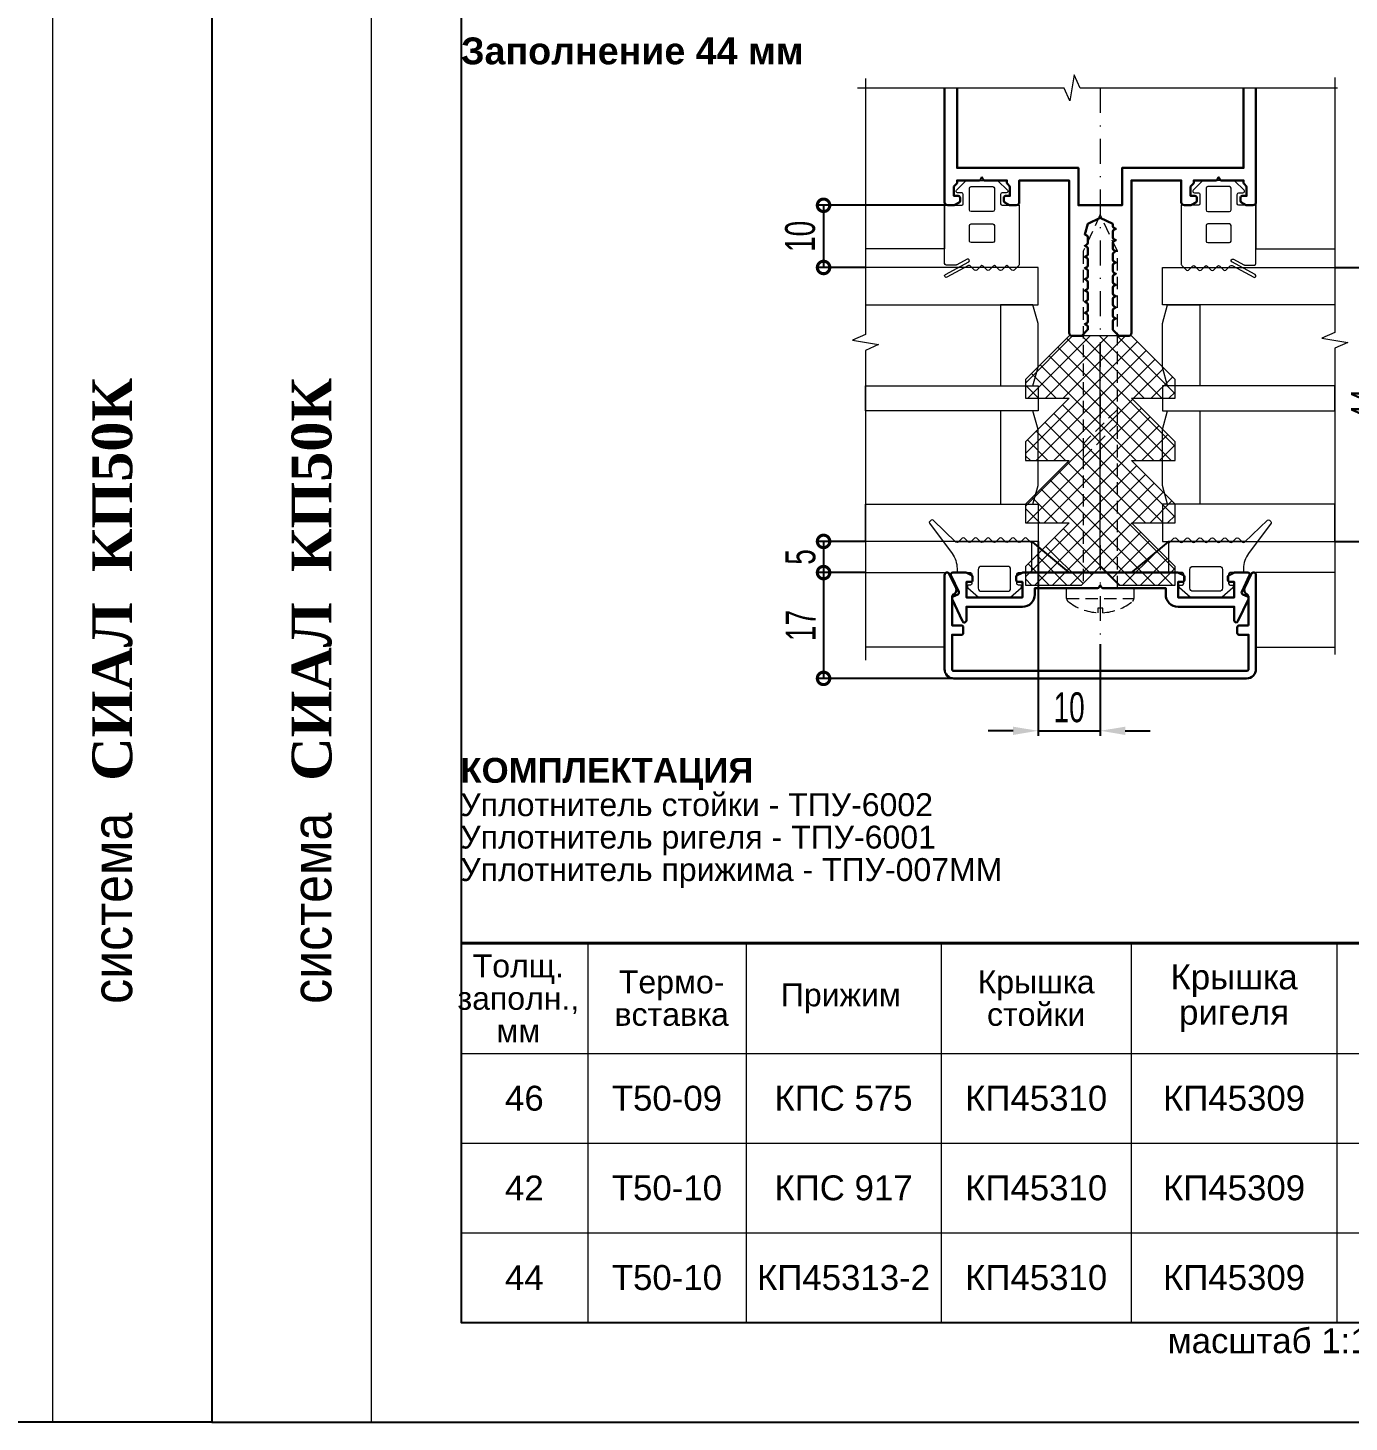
# Model space of a CAD drawing. Extents: x -37 to 8820, y -336 to 478.
# Drawn here: x 1451.5 to 1584.1, y 0 to 140 of the extents above; entities that cross this region are included whole.
import ezdxf
from ezdxf.enums import TextEntityAlignment as Align

# ---------------------------------------------------------------- set-up
doc = ezdxf.new("R2010")
doc.units = 0
doc.header["$LTSCALE"] = 5
doc.linetypes.add('DASHDOT', pattern=[1, 0.5, -0.25, 0, -0.25])
doc.linetypes.add('HIDDEN', pattern=[0.375, 0.25, -0.125])
doc.layers.get('0').update_dxf_attribs({"linetype": 'CONTINUOUS', "lineweight": 30})
doc.layers.get('DEFPOINTS').update_dxf_attribs({"linetype": 'CONTINUOUS'})
for name, color, linetype, lineweight in [('1', 6, 'DASHDOT', 13), ('2', 3, 'HIDDEN', 13), ('Dimentions', 5, 'CONTINUOUS', 15), ('Glass', 5, 'CONTINUOUS', 20), ('Герлен', 7, 'CONTINUOUS', 60), ('Зигзаг', 1, 'CONTINUOUS', 15), ('Конструкции', 252, 'CONTINUOUS', 20), ('Рамки', 1, 'CONTINUOUS', 15), ('Текстовый', 7, 'CONTINUOUS', 9), ('Уплотнители', 1, 'CONTINUOUS', 20), ('Штриховка', 1, 'CONTINUOUS', 5)]:
    doc.layers.add(name, color=color, linetype=linetype, lineweight=lineweight)
doc.layers.add('Скрытые', color=14, linetype='CONTINUOUS', plot=False)
doc.styles.add('3', font='RUSS.SHX', dxfattribs={"width": 0.7, "height": 3})
doc.styles.add('Каталожный', font='arial.ttf', dxfattribs={"height": 2.5})
doc.styles.add('Фирм', font='arial.ttf', dxfattribs={"height": 3.5})
doc.styles.add('Фирм5', font='timesbd.ttf', dxfattribs={"height": 4})
doc.dimstyles.new('MX1_6', dxfattribs={"dimtxt": 3, "dimasz": 2.5, "dimexe": 0.5, "dimexo": 0, "dimgap": 0.8, "dimtad": 1, "dimlfac": 1.6, "dimdsep": 46, "dimtxsty": '3', "dimcen": 0, "dimclrd": 256, "dimclre": 256, "dimclrt": 256, "dimaunit": 1, "dimadec": 0, "dimazin": 0, "dimtfac": 1, "dimtmove": 0, "dimatfit": 1, "dimfxl": 1, "dimtvp": 1, "dimtolj": 1, "dimtzin": 0, "dimarcsym": 0})

# ---------------------------------------------------------------- blocks, each defined once
blk = doc.blocks.new('*D748')
at = {"layer": 'DEFPOINTS', "color": 0, "linetype": 'Continuous', "transparency": 16777216}
for p in [(1552.9, 88.41), (1559.15, 78.1), (1559.15, 69.4)]:
    blk.add_point(p, dxfattribs=at)
at = {"layer": 'Dimentions', "linetype": 'Continuous', "lineweight": -2, "transparency": 16777216}
for p, q in [((1552.9, 88.41), (1552.9, 68.9)), ((1559.15, 78.1), (1559.15, 68.9)), ((1550.4, 69.4), (1547.9, 69.4)), ((1552.9, 69.4), (1559.15, 69.4)), ((1561.65, 69.4), (1564.15, 69.4))]:
    blk.add_line(p, q, dxfattribs=at)
at = {"layer": 'Dimentions', "linetype": 'Continuous', "transparency": 16777216}
for points in [[(1550.4, 69.81), (1550.4, 68.98), (1552.9, 69.4)], [(1561.65, 69.81), (1561.65, 68.98), (1559.15, 69.4)]]:
    blk.add_solid(points, dxfattribs=at)
at = {"layer": 'Dimentions', "linetype": 'Continuous', "transparency": 16777216, "insert": (1556.02, 71.74), "char_height": 3, "attachment_point": 5, "style": '3'}
blk.add_mtext('\\A1;10', dxfattribs=at)
blk = doc.blocks.new('*D752')
at = {"layer": 'DEFPOINTS', "color": 0, "linetype": 'Continuous', "transparency": 16777216}
for p in [(1582.69, 115.91), (1582.69, 88.41), (1588.1, 88.41)]:
    blk.add_point(p, dxfattribs=at)
at = {"layer": 'Dimentions', "linetype": 'Continuous', "lineweight": -2, "transparency": 16777216}
for p, q in [((1582.69, 115.91), (1588.6, 115.91)), ((1588.1, 113.41), (1588.1, 90.91)), ((1582.69, 88.41), (1588.6, 88.41))]:
    blk.add_line(p, q, dxfattribs=at)
at = {"layer": 'Dimentions', "linetype": 'Continuous', "transparency": 16777216}
for points in [[(1587.68, 113.41), (1588.52, 113.41), (1588.1, 115.91)], [(1587.68, 90.91), (1588.52, 90.91), (1588.1, 88.41)]]:
    blk.add_solid(points, dxfattribs=at)
at = {"layer": 'Dimentions', "linetype": 'Continuous', "transparency": 16777216, "insert": (1585.8, 102.16), "char_height": 3, "attachment_point": 5, "rotation": 90, "style": '3'}
blk.add_mtext('\\A1;44', dxfattribs=at)
blk = doc.blocks.new('_DotSmall')
at = {"color": 0, "linetype": 'ByBlock', "const_width": 0.5}
blk.add_lwpolyline([(-0.0625, 0, 1), (0.0625, 0, 1)], format="xyb", close=True, dxfattribs=at)
blk = doc.blocks.new('*D753')
at = {"layer": 'DEFPOINTS', "color": 0, "linetype": 'Continuous', "transparency": 16777216}
for p in [(1535.6, 88.41), (1531.38, 85.28), (1535.6, 85.28)]:
    blk.add_point(p, dxfattribs=at)
at = {"layer": 'Dimentions', "linetype": 'Continuous', "lineweight": -2, "transparency": 16777216}
for p, q in [((1535.6, 88.41), (1530.88, 88.41)), ((1531.38, 88.41), (1531.38, 85.28)), ((1535.6, 85.28), (1530.88, 85.28))]:
    blk.add_line(p, q, dxfattribs=at)
at = {"layer": 'Dimentions', "linetype": 'Continuous', "lineweight": -2, "transparency": 16777216, "xscale": 2.5, "yscale": 2.5, "zscale": 2.5}
for p, rotation in [((1531.38, 88.41), 90), ((1531.38, 85.28), 270)]:
    blk.add_blockref('_DotSmall', p, dxfattribs=dict(at, rotation=rotation))
at = {"layer": 'Dimentions', "linetype": 'Continuous', "transparency": 16777216, "insert": (1529.08, 86.85), "char_height": 3, "attachment_point": 5, "rotation": 90, "style": '3'}
blk.add_mtext('\\A1;5', dxfattribs=at)
blk = doc.blocks.new('*D754')
at = {"layer": 'DEFPOINTS', "color": 0, "linetype": 'Continuous', "transparency": 16777216}
for p in [(1535.6, 85.28), (1531.38, 74.66), (1546.83, 74.66)]:
    blk.add_point(p, dxfattribs=at)
at = {"layer": 'Dimentions', "linetype": 'Continuous', "lineweight": -2, "transparency": 16777216}
for p, q in [((1535.6, 85.28), (1530.88, 85.28)), ((1531.38, 85.28), (1531.38, 74.66)), ((1546.83, 74.66), (1530.88, 74.66))]:
    blk.add_line(p, q, dxfattribs=at)
at = {"layer": 'Dimentions', "linetype": 'Continuous', "lineweight": -2, "transparency": 16777216, "xscale": 2.5, "yscale": 2.5, "zscale": 2.5}
for p, rotation in [((1531.38, 85.28), 90), ((1531.38, 74.66), 270)]:
    blk.add_blockref('_DotSmall', p, dxfattribs=dict(at, rotation=rotation))
at = {"layer": 'Dimentions', "linetype": 'Continuous', "transparency": 16777216, "insert": (1529.08, 79.97), "char_height": 3, "attachment_point": 5, "rotation": 90, "style": '3'}
blk.add_mtext('\\A1;17', dxfattribs=at)
blk = doc.blocks.new('*D755')
at = {"layer": 'DEFPOINTS', "color": 0, "linetype": 'Continuous', "transparency": 16777216}
for p in [(1544.76, 122.15), (1531.38, 115.91), (1535.6, 115.91)]:
    blk.add_point(p, dxfattribs=at)
at = {"layer": 'Dimentions', "linetype": 'Continuous', "lineweight": -2, "transparency": 16777216}
for p, q in [((1544.76, 122.15), (1530.88, 122.15)), ((1531.38, 122.15), (1531.38, 115.91)), ((1535.6, 115.91), (1530.88, 115.91))]:
    blk.add_line(p, q, dxfattribs=at)
at = {"layer": 'Dimentions', "linetype": 'Continuous', "lineweight": -2, "transparency": 16777216, "xscale": 2.5, "yscale": 2.5, "zscale": 2.5}
for p, rotation in [((1531.38, 122.15), 90), ((1531.38, 115.91), 270)]:
    blk.add_blockref('_DotSmall', p, dxfattribs=dict(at, rotation=rotation))
at = {"layer": 'Dimentions', "linetype": 'Continuous', "transparency": 16777216, "insert": (1529.04, 119.03), "char_height": 3, "attachment_point": 5, "rotation": 90, "style": '3'}
blk.add_mtext('\\A1;10', dxfattribs=at)

msp = doc.modelspace()

# ---------------------------------------------------------------- hatches: boundary and pattern name
at = {"layer": 'Штриховка', "lineweight": 5}
h = msp.add_hatch(dxfattribs=at)
h.set_pattern_fill('NET', color=256, scale=10, angle=45, style=0)
h.set_pattern_definition([(45, (-3516.6513, 2796.5042), (-0.88388348, 0.88388348), []), (135, (-3516.6513, 2796.5042), (-0.88388348, -0.88388348), [])])
h.paths.add_polyline_path([(1561.0228, 84.0315), (1566.6478, 84.0315), (1566.6478, 85.9065), (1562.2728, 90.2815), (1566.6478, 90.2815), (1566.6478, 92.1565), (1562.2728, 96.5315), (1566.6478, 96.5315), (1566.6478, 98.4065), (1562.2728, 102.7815), (1566.6478, 102.7815), (1566.6478, 104.6565), (1562.2728, 109.0315), (1556.0228, 109.0315), (1551.6478, 104.6565), (1551.6478, 102.7815), (1556.0228, 102.7815), (1551.6478, 98.4065), (1551.6478, 96.5315), (1556.0228, 96.5315), (1551.6478, 92.1565), (1551.6478, 90.2815), (1556.0228, 90.2815), (1551.6478, 85.9065), (1551.6478, 84.0315), (1557.2728, 84.0315), (1559.1478, 85.9065)])

# ---------------------------------------------------------------- linework, layer by layer
msp.add_lwpolyline([(1543.5228, 133.9203), (1543.5228, 122.469, 0.41421356), (1543.8353, 122.1565), (1544.416, 122.1565, 0.11643382), (1544.4999, 122.1762), (1544.9816, 122.4171, 0.28407904), (1545.0853, 122.5848), (1545.0853, 122.9065, 0.41421356), (1544.8978, 123.094), (1544.4603, 123.094), (1544.4603, 124.0315), (1544.7179, 124.289, 0.19891237), (1544.7728, 124.4216), (1544.7728, 124.6565), (1547.0006, 124.6565, 0.28407904), (1547.1683, 124.7601), (1547.2728, 124.969), (1547.3772, 124.7601, 0.28407904), (1547.5449, 124.6565), (1549.7728, 124.6565), (1549.7728, 124.4216, 0.19891237), (1549.8277, 124.289), (1550.0853, 124.0315), (1550.0853, 123.094), (1549.6478, 123.094, 0.41421356), (1549.4603, 122.9065), (1549.4603, 122.5848, 0.28407904), (1549.5639, 122.4171), (1550.0457, 122.1762, 0.11643382), (1550.1295, 122.1565), (1550.7103, 122.1565, 0.41421356), (1551.0228, 122.469), (1551.0228, 124.6565), (1556.0228, 124.6565), (1556.0228, 109.344, 0.41421356), (1556.3353, 109.0315), (1557.1951, 109.0315, 0.19891237), (1557.3277, 109.0864), (1557.8429, 109.6015, 0.19891237), (1557.8978, 109.7341), (1557.8978, 109.9468, 0.28407904), (1557.7941, 110.1145), (1557.5853, 110.219), (1557.7941, 110.3234, 0.28407904), (1557.8978, 110.4911), (1557.8978, 111.0718, 0.28407904), (1557.7941, 111.2395), (1557.5853, 111.344), (1557.7941, 111.4484, 0.28407904), (1557.8978, 111.6161), (1557.8978, 112.1968, 0.28407904), (1557.7941, 112.3645), (1557.5853, 112.469), (1557.7941, 112.5734, 0.28407904), (1557.8978, 112.7411), (1557.8978, 113.3218, 0.28407904), (1557.7941, 113.4895), (1557.5853, 113.594), (1557.7941, 113.6984, 0.28407904), (1557.8978, 113.8661), (1557.8978, 114.4468, 0.28407904), (1557.7941, 114.6145), (1557.5853, 114.719), (1557.7941, 114.8234, 0.28407904), (1557.8978, 114.9911), (1557.8978, 115.5718, 0.28407904), (1557.7941, 115.7395), (1557.5853, 115.844), (1557.7941, 115.9484, 0.28407904), (1557.8978, 116.1161), (1557.8978, 116.6968, 0.28407904), (1557.7941, 116.8645), (1557.5853, 116.969), (1557.7941, 117.0734, 0.28407904), (1557.8978, 117.2411), (1557.8978, 117.8218, 0.28407904), (1557.7941, 117.9895), (1557.5853, 118.094), (1557.7941, 118.1984, 0.28407904), (1557.8978, 118.3661), (1557.8978, 118.9468, 0.28407904), (1557.7941, 119.1145), (1557.5853, 119.219), (1557.8978, 120.2815), (1559.1478, 120.9065), (1560.3978, 120.2815), (1560.3978, 120.0536, 0.28407904), (1560.5014, 119.8859), (1560.7103, 119.7815), (1560.5014, 119.677, 0.28407904), (1560.3978, 119.5093), (1560.3978, 118.9286, 0.28407904), (1560.5014, 118.7609), (1560.7103, 118.6565), (1560.5014, 118.552, 0.28407904), (1560.3978, 118.3843), (1560.3978, 117.8036, 0.28407904), (1560.5014, 117.6359), (1560.7103, 117.5315), (1560.5014, 117.427, 0.28407904), (1560.3978, 117.2593), (1560.3978, 116.6786, 0.28407904), (1560.5014, 116.5109), (1560.7103, 116.4065), (1560.5014, 116.302, 0.28407904), (1560.3978, 116.1343), (1560.3978, 115.5536, 0.28407904), (1560.5014, 115.3859), (1560.7103, 115.2815), (1560.5014, 115.177, 0.28407904), (1560.3978, 115.0093), (1560.3978, 114.4286, 0.28407904), (1560.5014, 114.2609), (1560.7103, 114.1565), (1560.5014, 114.052, 0.28407904), (1560.3978, 113.8843), (1560.3978, 113.3036, 0.28407904), (1560.5014, 113.1359), (1560.7103, 113.0315), (1560.5014, 112.927, 0.28407904), (1560.3978, 112.7593), (1560.3978, 112.1786, 0.28407904), (1560.5014, 112.0109), (1560.7103, 111.9065), (1560.5014, 111.802, 0.28407904), (1560.3978, 111.6343), (1560.3978, 111.0536, 0.28407904), (1560.5014, 110.8859), (1560.7103, 110.7815), (1560.5014, 110.677, 0.28407904), (1560.3978, 110.5093), (1560.3978, 109.7341, 0.19891237), (1560.4527, 109.6015), (1560.9679, 109.0864, 0.19891237), (1561.1004, 109.0315), (1561.9603, 109.0315, 0.41421356), (1562.2728, 109.344), (1562.2728, 124.6565), (1567.2728, 124.6565), (1567.2728, 122.469, 0.41421356), (1567.5853, 122.1565), (1568.166, 122.1565, 0.11643382), (1568.2499, 122.1762), (1568.7316, 122.4171, 0.28407904), (1568.8353, 122.5848), (1568.8353, 122.9065, 0.41421356), (1568.6478, 123.094), (1568.2103, 123.094), (1568.2103, 124.0315), (1568.4679, 124.289, 0.19891237), (1568.5228, 124.4216), (1568.5228, 124.6565), (1570.7506, 124.6565, 0.28407904), (1570.9183, 124.7601), (1571.0228, 124.969), (1571.1272, 124.7601, 0.28407904), (1571.2949, 124.6565), (1573.5228, 124.6565), (1573.5228, 124.4216, 0.19891237), (1573.5777, 124.289), (1573.8353, 124.0315), (1573.8353, 123.094), (1573.3978, 123.094, 0.41421356), (1573.2103, 122.9065), (1573.2103, 122.5848, 0.28407904), (1573.3139, 122.4171), (1573.7957, 122.1762, 0.11643382), (1573.8795, 122.1565), (1574.4603, 122.1565, 0.41421356), (1574.7728, 122.469), (1574.7728, 133.9203)], format="xyb")
msp.add_lwpolyline([(1544.7728, 133.9203), (1544.7728, 125.9065), (1556.9603, 125.9065), (1556.9603, 122.1565), (1561.3353, 122.1565), (1561.3353, 125.9065), (1573.5228, 125.9065), (1573.5228, 133.9203)])
for points in [[(1574.0228, 79.969), (1574.0228, 82.7947, 0.27973928), (1573.8208, 83.1274, -0.40155944), (1573.6263, 83.7004), (1574.2962, 85.1371, -0.80258485), (1574.7728, 85.0315), (1574.7728, 75.594, -0.41421356), (1573.8353, 74.6565), (1544.4603, 74.6565, -0.41421356), (1543.5228, 75.594), (1543.5228, 85.0315, -0.80258485), (1543.9993, 85.1371), (1544.6693, 83.7004, -0.40155944), (1544.4747, 83.1274, 0.27973928), (1544.2728, 82.7947), (1544.2728, 79.969), (1545.2103, 79.969, -0.41421356), (1545.3978, 79.7815), (1545.3978, 79.219, -0.41421356), (1545.2103, 79.0315), (1544.2728, 79.0315), (1544.2728, 75.594, 0.41421356), (1544.4603, 75.4065), (1573.8353, 75.4065, 0.41421356), (1574.0228, 75.594), (1574.0228, 79.0315), (1573.0853, 79.0315, -0.41421356), (1572.8978, 79.219), (1572.8978, 79.7815, -0.41421356), (1573.0853, 79.969)], [(1551.3795, 85.2815, 0.11643382), (1551.2957, 85.2617), (1550.8139, 85.0208, 0.28407904), (1550.7103, 84.8531), (1550.7103, 84.5315, 0.41421356), (1550.8978, 84.344), (1551.3353, 84.344), (1551.3353, 82.7815), (1545.7103, 82.7815), (1545.7103, 84.344), (1546.1478, 84.344, 0.41421356), (1546.3353, 84.5315), (1546.3353, 84.8531, 0.28407904), (1546.2316, 85.0208), (1545.7499, 85.2617, 0.11643382), (1545.666, 85.2815), (1544.3353, 85.2815, 0.54861879), (1544.1653, 85.0147), (1544.9435, 83.3459, -0.41421356), (1544.8528, 83.0967), (1544.381, 82.8767, 0.41421356), (1544.2903, 82.6275), (1545.3338, 80.3897, 0.29147342), (1545.5038, 80.2815), (1545.5228, 80.2815, 0.41421356), (1545.7103, 80.469), (1545.7103, 81.844), (1551.3353, 81.844, 0.41421356), (1552.5853, 83.094), (1552.5853, 83.719), (1558.8756, 83.719, 0.28407904), (1559.0433, 83.8226), (1559.1478, 84.0315), (1559.2522, 83.8226, 0.28407904), (1559.4199, 83.719), (1565.7103, 83.719), (1565.7103, 83.094, 0.41421356), (1566.9603, 81.844), (1572.5853, 81.844), (1572.5853, 80.469, 0.41421356), (1572.7728, 80.2815), (1572.7918, 80.2815, 0.29147342), (1572.9617, 80.3897), (1574.0052, 82.6275, 0.41421356), (1573.9145, 82.8767), (1573.4427, 83.0967, -0.41421356), (1573.352, 83.3459), (1574.1302, 85.0147, 0.54861879), (1573.9603, 85.2815), (1572.6295, 85.2815, 0.11643382), (1572.5457, 85.2617), (1572.0639, 85.0208, 0.28407904), (1571.9603, 84.8531), (1571.9603, 84.5315, 0.41421356), (1572.1478, 84.344), (1572.5853, 84.344), (1572.5853, 82.7815), (1566.9603, 82.7815), (1566.9603, 84.344), (1567.3978, 84.344, 0.41421356), (1567.5853, 84.5315), (1567.5853, 84.8531, 0.28407904), (1567.4816, 85.0208), (1566.9999, 85.2617, 0.11643382), (1566.916, 85.2815)]]:
    msp.add_lwpolyline(points, format="xyb", close=True)
at = {"layer": '1'}
msp.add_line((1559.1478, 133.9203), (1559.1478, 74.6565), dxfattribs=at)
at = {"layer": '2'}
msp.add_line((1555.7728, 82.6629), (1562.5228, 82.6629), dxfattribs=at)
for points in [[(1560.8665, 83.719), (1560.8665, 117.5331), (1559.1478, 121.219), (1557.429, 117.5331), (1557.429, 83.719)], [(1557.429, 96.7849), (1560.8665, 100.2224), (1560.8665, 101.6547), (1557.429, 98.2172)]]:
    msp.add_lwpolyline(points, close=True, dxfattribs=at)
msp.add_lwpolyline([(1558.9021, 81.2561, -0.16184886), (1555.8864, 82.4218, -0.22388754), (1555.7728, 82.6629), (1555.7728, 83.719), (1562.5228, 83.719), (1562.5228, 82.6629, -0.22388754), (1562.4091, 82.4218, -0.16184886), (1559.3934, 81.2561), (1559.3934, 81.6938), (1558.9021, 81.6938)], format="xyb", close=True, dxfattribs=at)
at = {"layer": 'Dimentions', "linetype": 'Continuous'}
for p, q in [((1454, 297), (1454, 0)), ((1486, 297), (1486, 0))]:
    msp.add_line(p, q, dxfattribs=at)
at = {"layer": 'Glass'}
for points in [[(1535.6027, 112.1565), (1552.8978, 112.1565), (1552.8978, 115.9065), (1535.6027, 115.9065)], [(1582.6929, 112.1565), (1565.3978, 112.1565), (1565.3978, 115.9065), (1582.6929, 115.9065)], [(1552.3954, 112.1565), (1549.1478, 112.1565), (1549.1478, 104.0315), (1552.3954, 104.0315), (1552.8978, 105.9065), (1552.8978, 110.2815)], [(1565.9002, 112.1565), (1569.1478, 112.1565), (1569.1478, 104.0315), (1565.9002, 104.0315), (1565.3978, 105.9065), (1565.3978, 110.2815)], [(1535.6027, 104.0315), (1552.8978, 104.0315), (1552.8978, 101.5315), (1535.6027, 101.5315)], [(1582.6929, 104.0315), (1565.3978, 104.0315), (1565.3978, 101.5315), (1582.6929, 101.5315)], [(1552.3954, 101.5315), (1549.1478, 101.5315), (1549.1478, 92.1565), (1552.3954, 92.1565), (1552.8978, 94.0315), (1552.8978, 99.6565)], [(1565.9002, 101.5315), (1569.1478, 101.5315), (1569.1478, 92.1565), (1565.9002, 92.1565), (1565.3978, 94.0315), (1565.3978, 99.6565)], [(1535.6027, 92.1565), (1552.8978, 92.1565), (1552.8978, 88.4065), (1535.6027, 88.4065)], [(1582.6929, 92.1565), (1565.3978, 92.1565), (1565.3978, 88.4065), (1582.6929, 88.4065)]]:
    msp.add_lwpolyline(points, close=True, dxfattribs=at)
at = {"layer": 'Герлен', "lineweight": 40}
msp.add_line((1495, 48.0868), (1660, 48.0868), dxfattribs=at)
at = {"layer": 'Герлен', "ltscale": 2, "const_width": 0.1875}
msp.add_lwpolyline([(1544.5853, 88.4065), (1552.2728, 88.4065), (1556.0228, 85.2815), (1562.2728, 85.2815), (1566.0228, 88.4065), (1573.7102, 88.4065)], dxfattribs=at)
at = {"layer": 'Зигзаг'}
for points in [[(1535.6027, 134.8766), (1535.6027, 109.185), (1534.2848, 108.6042), (1536.8975, 108.1685), (1535.6027, 107.586), (1535.6027, 76.4968)], [(1582.9611, 133.9203), (1557.1233, 133.9203), (1556.5425, 135.2382), (1556.1068, 132.6255), (1555.5243, 133.9203), (1534.7687, 133.9203)], [(1582.6929, 134.9799), (1582.6929, 109.3921), (1581.375, 108.8112), (1583.9877, 108.3756), (1582.6929, 107.7931), (1582.6929, 77.0725)]]:
    msp.add_lwpolyline(points, dxfattribs=at)
at = {"layer": 'Конструкции'}
for points in [[(1543.5228, 133.9203), (1543.5228, 117.7815), (1535.6027, 117.7786)], [(1574.7728, 133.9203), (1574.7728, 117.7815), (1582.6929, 117.7815)], [(1535.6027, 85.2786), (1543.5228, 85.2815), (1543.5228, 77.7815), (1535.6027, 77.7786)], [(1582.6929, 85.2815), (1574.7728, 85.2815), (1574.7728, 77.7815), (1582.6929, 77.7815)]]:
    msp.add_lwpolyline(points, dxfattribs=at)
at = {"layer": 'Рамки'}
for p, q in [((1507.7124, 48.0868), (1507.7124, 10)), ((1523.604, 48.0868), (1523.604, 10)), ((1543.1643, 48.0868), (1543.1643, 10)), ((1562.2614, 48.0868), (1562.2614, 10)), ((1582.8864, 48.0868), (1582.8864, 10)), ((1495, 37), (1660, 37)), ((1495, 28), (1660, 28)), ((1495, 19), (1660, 19)), ((1495, 10), (1660, 10))]:
    msp.add_line(p, q, dxfattribs=at)
at = {"layer": 'Скрытые', "linetype": 'Continuous'}
for points in [[(1260, 297), (1470, 297), (1470, 0), (1260, 0)], [(1680, 297), (1470, 297), (1470, 0), (1680, 0)], [(1660, 10), (1660, 287), (1495, 287), (1495, 10)]]:
    msp.add_lwpolyline(points, close=True, dxfattribs=at)
at = {"layer": 'Уплотнители'}
msp.add_line((1559.1478, 85.9065), (1559.1478, 108.094), dxfattribs=at)
for points in [[(1545.792, 116.7423), (1544.747, 116.1754, -0.12491271), (1544.6725, 116.1565), (1543.679, 116.1565, -0.41421356), (1543.5228, 116.3127), (1543.5228, 122.1565), (1545.2415, 122.1565, 0.41421356), (1545.3978, 122.3127), (1545.3978, 123.2502, 0.41421356), (1545.2415, 123.4065), (1544.8353, 123.4065, -0.66858666), (1544.7249, 123.6733), (1545.6645, 124.6108, -0.19861919), (1545.7749, 124.6565), (1548.7707, 124.6565, -0.19861919), (1548.881, 124.6108), (1549.8206, 123.6733, -0.66858666), (1549.7103, 123.4065), (1549.304, 123.4065, 0.41421356), (1549.1478, 123.2502), (1549.1478, 122.3127, 0.41421356), (1549.304, 122.1565), (1551.0228, 122.1565), (1551.0228, 116.2212, -0.19891237), (1550.977, 116.1107), (1550.5083, 115.6419, -0.41421356), (1550.2873, 115.6419), (1549.8833, 116.046, 0.41421356), (1549.6623, 116.046), (1549.2583, 115.6419, -0.41421356), (1549.0373, 115.6419), (1548.6333, 116.046, 0.41421356), (1548.4123, 116.046), (1548.0083, 115.6419, -0.41421356), (1547.7873, 115.6419), (1547.3833, 116.046, 0.41421356), (1547.1623, 116.046), (1546.7583, 115.6419, -0.41421356), (1546.5373, 115.6419), (1546.1052, 116.074, 0.33207606), (1545.9202, 116.1008), (1543.7535, 114.9254, -1), (1543.6045, 115.2), (1545.941, 116.4676, 1)], [(1572.5035, 116.7423), (1573.5486, 116.1754, 0.12491271), (1573.6231, 116.1565), (1574.6165, 116.1565, 0.41421356), (1574.7728, 116.3127), (1574.7728, 122.1565), (1573.054, 122.1565, -0.41421356), (1572.8978, 122.3127), (1572.8978, 123.2502, -0.41421356), (1573.054, 123.4065), (1573.4603, 123.4065, 0.66858666), (1573.5706, 123.6733), (1572.631, 124.6108, 0.19861919), (1572.5207, 124.6565), (1569.5249, 124.6565, 0.19861919), (1569.4145, 124.6108), (1568.4749, 123.6733, 0.66858666), (1568.5853, 123.4065), (1568.9915, 123.4065, -0.41421356), (1569.1478, 123.2502), (1569.1478, 122.3127, -0.41421356), (1568.9915, 122.1565), (1567.2728, 122.1565), (1567.2728, 116.2212, 0.19891237), (1567.3185, 116.1107), (1567.7873, 115.6419, 0.41421356), (1568.0083, 115.6419), (1568.4123, 116.046, -0.41421356), (1568.6333, 116.046), (1569.0373, 115.6419, 0.41421356), (1569.2583, 115.6419), (1569.6623, 116.046, -0.41421356), (1569.8833, 116.046), (1570.2873, 115.6419, 0.41421356), (1570.5083, 115.6419), (1570.9123, 116.046, -0.41421356), (1571.1333, 116.046), (1571.5373, 115.6419, 0.41421356), (1571.7583, 115.6419), (1572.1903, 116.074, -0.33207606), (1572.3753, 116.1008), (1574.542, 114.9254, 1), (1574.691, 115.2), (1572.3545, 116.4676, -1)], [(1546.179, 124.0315), (1548.3665, 124.0315, -0.41421356), (1548.5228, 123.8752), (1548.5228, 121.6877, -0.41421356), (1548.3665, 121.5315), (1546.179, 121.5315, -0.41421356), (1546.0228, 121.6877), (1546.0228, 123.8752, -0.41421356)], [(1572.1165, 124.0315), (1569.929, 124.0315, 0.41421356), (1569.7728, 123.8752), (1569.7728, 121.6877, 0.41421356), (1569.929, 121.5315), (1572.1165, 121.5315, 0.41421356), (1572.2728, 121.6877), (1572.2728, 123.8752, 0.41421356)], [(1546.179, 120.2815), (1548.3665, 120.2815, -0.41421356), (1548.5228, 120.1252), (1548.5228, 118.5627, -0.41421356), (1548.3665, 118.4065), (1546.179, 118.4065, -0.41421356), (1546.0228, 118.5627), (1546.0228, 120.1252, -0.41421356)], [(1572.1165, 120.2815), (1569.929, 120.2815, 0.41421356), (1569.7728, 120.1252), (1569.7728, 118.5627, 0.41421356), (1569.929, 118.4065), (1572.1165, 118.4065, 0.41421356), (1572.2728, 118.5627), (1572.2728, 120.1252, 0.41421356)], [(1550.929, 84.0315, -0.41421356), (1550.7728, 84.1877), (1550.7728, 85.1252, -0.41421356), (1550.929, 85.2815), (1552.2728, 85.2815), (1552.2728, 88.1694, 0.19891237), (1552.2362, 88.2578), (1551.7583, 88.7357, 0.41421356), (1551.5373, 88.7357), (1551.1333, 88.3317, -0.41421356), (1550.9123, 88.3317), (1550.5083, 88.7357, 0.41421356), (1550.2873, 88.7357), (1549.8833, 88.3317, -0.41421356), (1549.6623, 88.3317), (1549.2583, 88.7357, 0.41421356), (1549.0373, 88.7357), (1548.6333, 88.3317, -0.41421356), (1548.4123, 88.3317), (1548.0083, 88.7357, 0.41421356), (1547.7873, 88.7357), (1547.3833, 88.3317, -0.41421356), (1547.1623, 88.3317), (1546.7583, 88.7357, 0.41421356), (1546.5373, 88.7357), (1546.1333, 88.3317, -0.41421356), (1545.9123, 88.3317), (1545.5083, 88.7357, 0.41421356), (1545.2873, 88.7357), (1544.8833, 88.3317, -0.41421356), (1544.6623, 88.3317), (1542.3833, 90.546, 0.41421356), (1542.1623, 90.546), (1542.031, 90.4146, 0.29253821), (1541.9948, 90.2501), (1544.2756, 87.1969, -0.16178775), (1544.7728, 85.7008), (1544.7728, 85.2815), (1546.1165, 85.2815, -0.41421356), (1546.2728, 85.1252), (1546.2728, 84.1877, -0.41421356), (1546.1165, 84.0315), (1545.9603, 84.0315, 0.66858666), (1545.8499, 83.7646), (1546.9145, 82.8271, 0.19861919), (1547.0249, 82.7815), (1550.0207, 82.7815, 0.19861919), (1550.131, 82.8271), (1551.1956, 83.7646, 0.66858666), (1551.0853, 84.0315)], [(1567.3665, 84.0315, 0.41421356), (1567.5228, 84.1877), (1567.5228, 85.1252, 0.41421356), (1567.3665, 85.2815), (1566.0228, 85.2815), (1566.0228, 88.1694, -0.19891237), (1566.0594, 88.2578), (1566.5373, 88.7357, -0.41421356), (1566.7583, 88.7357), (1567.1623, 88.3317, 0.41421356), (1567.3833, 88.3317), (1567.7873, 88.7357, -0.41421356), (1568.0083, 88.7357), (1568.4123, 88.3317, 0.41421356), (1568.6333, 88.3317), (1569.0373, 88.7357, -0.41421356), (1569.2583, 88.7357), (1569.6623, 88.3317, 0.41421356), (1569.8833, 88.3317), (1570.2873, 88.7357, -0.41421356), (1570.5083, 88.7357), (1570.9123, 88.3317, 0.41421356), (1571.1333, 88.3317), (1571.5373, 88.7357, -0.41421356), (1571.7583, 88.7357), (1572.1623, 88.3317, 0.41421356), (1572.3833, 88.3317), (1572.7873, 88.7357, -0.41421356), (1573.0083, 88.7357), (1573.4123, 88.3317, 0.41421356), (1573.6333, 88.3317), (1575.9123, 90.546, -0.41421356), (1576.1333, 90.546), (1576.2646, 90.4146, -0.29253821), (1576.3007, 90.2501), (1574.0199, 87.1969, 0.16178775), (1573.5228, 85.7008), (1573.5228, 85.2815), (1572.179, 85.2815, 0.41421356), (1572.0228, 85.1252), (1572.0228, 84.1877, 0.41421356), (1572.179, 84.0315), (1572.3353, 84.0315, -0.66858666), (1572.4456, 83.7646), (1571.381, 82.8271, -0.19861919), (1571.2707, 82.7815), (1568.2749, 82.7815, -0.19861919), (1568.1645, 82.8271), (1567.0999, 83.7646, -0.66858666), (1567.2103, 84.0315)], [(1547.2103, 83.4065), (1549.8353, 83.4065, 0.41421356), (1550.1478, 83.719), (1550.1478, 85.594, 0.41421356), (1549.8353, 85.9065), (1547.2103, 85.9065, 0.41421356), (1546.8978, 85.594), (1546.8978, 83.719, 0.41421356)], [(1571.0853, 83.4065), (1568.4603, 83.4065, -0.41421356), (1568.1478, 83.719), (1568.1478, 85.594, -0.41421356), (1568.4603, 85.9065), (1571.0853, 85.9065, -0.41421356), (1571.3978, 85.594), (1571.3978, 83.719, -0.41421356)]]:
    msp.add_lwpolyline(points, format="xyb", close=True, dxfattribs=at)
msp.add_lwpolyline([(1561.0228, 84.0315), (1566.6478, 84.0315), (1566.6478, 85.9065), (1562.2728, 90.2815), (1566.6478, 90.2815), (1566.6478, 92.1565), (1562.2728, 96.5315), (1566.6478, 96.5315), (1566.6478, 98.4065), (1562.2728, 102.7815), (1566.6478, 102.7815), (1566.6478, 104.6565), (1562.2728, 109.0315), (1556.0228, 109.0315), (1551.6478, 104.6565), (1551.6478, 102.7815), (1556.0228, 102.7815), (1551.6478, 98.4065), (1551.6478, 96.5315), (1556.0228, 96.5315), (1551.6478, 92.1565), (1551.6478, 90.2815), (1556.0228, 90.2815), (1551.6478, 85.9065), (1551.6478, 84.0315), (1557.2728, 84.0315), (1559.1478, 85.9065)], close=True, dxfattribs=at)

# ---------------------------------------------------------------- texts
at = {"layer": 'Скрытые', "linetype": 'Continuous', "insert": (1577.5, 7.9386), "char_height": 3.5, "width": 165, "attachment_point": 5, "style": 'Каталожный'}
msp.add_mtext('\\pxqc;{\\H0.71429x;масштаб 1:1,6}', dxfattribs=at)
at = {"layer": 'Текстовый', "style": 'Фирм5'}
for p in [(1462, 64.3724), (1482, 64.3724)]:
    msp.add_text('СИАЛ  КП50К', height=4, rotation=90, dxfattribs=at).set_placement(p)
at = {"layer": 'Текстовый', "style": 'Фирм', "width": 0.9}
for p in [(1462, 51.5762), (1482, 51.5762)]:
    msp.add_text(' система ', height=4, rotation=90, dxfattribs=at).set_placement(p, align=Align.CENTER)
at = {"layer": 'Текстовый', "linetype": 'Continuous', "insert": (1495, 139), "char_height": 2.7, "width": 42.664921, "attachment_point": 1, "style": 'Каталожный'}
msp.add_mtext('{\\fArial|b1|i0|c204|p34;Заполнение 44 мм}', dxfattribs=at)
at = {"layer": 'Текстовый', "linetype": 'Continuous', "line_spacing_factor": 0.85, "style": 'Каталожный'}
for s, insert, char_height, width, attachment_point in [('\\P\\pxql;{\\fArial|b1|i0|c204|p34;КОМПЛЕКТАЦИЯ\\P\\pi-2,l2,r-2.0333,se1.0833,t4;\\fArial|b0|i0|c204|p34;\\H0.92x;Уплотнитель стойки - ТПУ-6002\\PУплотнитель ригеля - ТПУ-6001\\PУплотнитель прижима - ТПУ-007ММ}', (1494.934, 70.2198), 2.5, 66.020014, 1), ('Толщ.\\Pзаполн.,\\Pмм', (1500.7528, 42.5434), 2.3, 27.25, 5), ('Термо-\\Pвставка', (1516.1384, 42.5434), 2.3, 12.276865, 5), ('Крышка \\Pстойки', (1552.7128, 42.5434), 2.3, 19.097083, 5), ('Крышка ригеля', (1572.5739, 42.5434), 2.5, 20.625, 5), ('Прижим', (1533.1156, 42.5434), 2.3, 27.25, 5), ('46', (1501.3562, 32.5), 2.5, 12.712441, 5), ('Т50-09', (1515.6582, 32.5), 2.5, 13.891532, 5), ('КПС 575', (1533.3841, 32.5), 2.5, 19.560325, 5), ('КП45310', (1552.7128, 32.5), 2.5, 19.097083, 5), ('КП45309', (1572.5739, 32.5), 2.5, 20.625, 5), ('42', (1501.3562, 23.5), 2.5, 12.712441, 5), ('T50-10', (1515.6582, 23.5), 2.5, 13.891532, 5), ('КПС 917', (1533.3841, 23.5), 2.5, 19.560325, 5), ('КП45310', (1552.7128, 23.5), 2.5, 19.097083, 5), ('КП45309', (1572.5739, 23.5), 2.5, 20.625, 5), ('44', (1501.3562, 14.5), 2.5, 12.712441, 5), ('T50-10', (1515.6582, 14.5), 2.5, 13.891532, 5), ('КП45313-2', (1533.3841, 14.5), 2.5, 19.560325, 5), ('КП45310', (1552.7128, 14.5), 2.5, 19.097083, 5), ('КП45309', (1572.5739, 14.5), 2.5, 20.625, 5)]:
    msp.add_mtext(s, dxfattribs=dict(at, insert=insert, char_height=char_height, width=width, attachment_point=attachment_point))

# ---------------------------------------------------------------- dimensions: what is measured, and where the dimension line sits
at = {"layer": 'Dimentions', "linetype": 'Continuous'}
for base, p1, p2, picture, middle in [((1531.3783, 115.9065), (1544.7632, 122.1536), (1535.6027, 115.9065), '*D755', (1529.0355, 119.03)), ((1531.3783, 85.2815), (1535.6027, 88.4093), (1535.6027, 85.2815), '*D753', (1529.0783, 86.8454)), ((1531.3783, 74.6565), (1535.6027, 85.2815), (1546.8329, 74.6565), '*D754', (1529.0783, 79.969))]:
    dim = msp.add_linear_dim(base=base, p1=p1, p2=p2, angle=90, dimstyle='MX1_6', override={"dimdec": 0, "dimblk1": 'DotSmall', "dimblk2": 'DotSmall', "dimsah": 1}, dxfattribs=at)
    dim.commit()
    dim.dimension.update_dxf_attribs({"geometry": picture, "text_midpoint": middle})
dim = msp.add_linear_dim(base=(1588.1009, 88.4065), p1=(1582.6929, 115.9065), p2=(1582.6929, 88.4065), angle=90, dimstyle='MX1_6', dxfattribs=at)
dim.commit()
dim.dimension.update_dxf_attribs({"geometry": '*D752', "text_midpoint": (1585.8009, 102.1565)})
dim = msp.add_linear_dim(base=(1559.1478, 69.3964), p1=(1552.8978, 88.4065), p2=(1559.1478, 78.0993), dimstyle='MX1_6', dxfattribs=at)
dim.commit()
dim.dimension.update_dxf_attribs({"geometry": '*D748', "text_midpoint": (1556.0228, 71.7392)})

doc.saveas('drawing.dxf')
